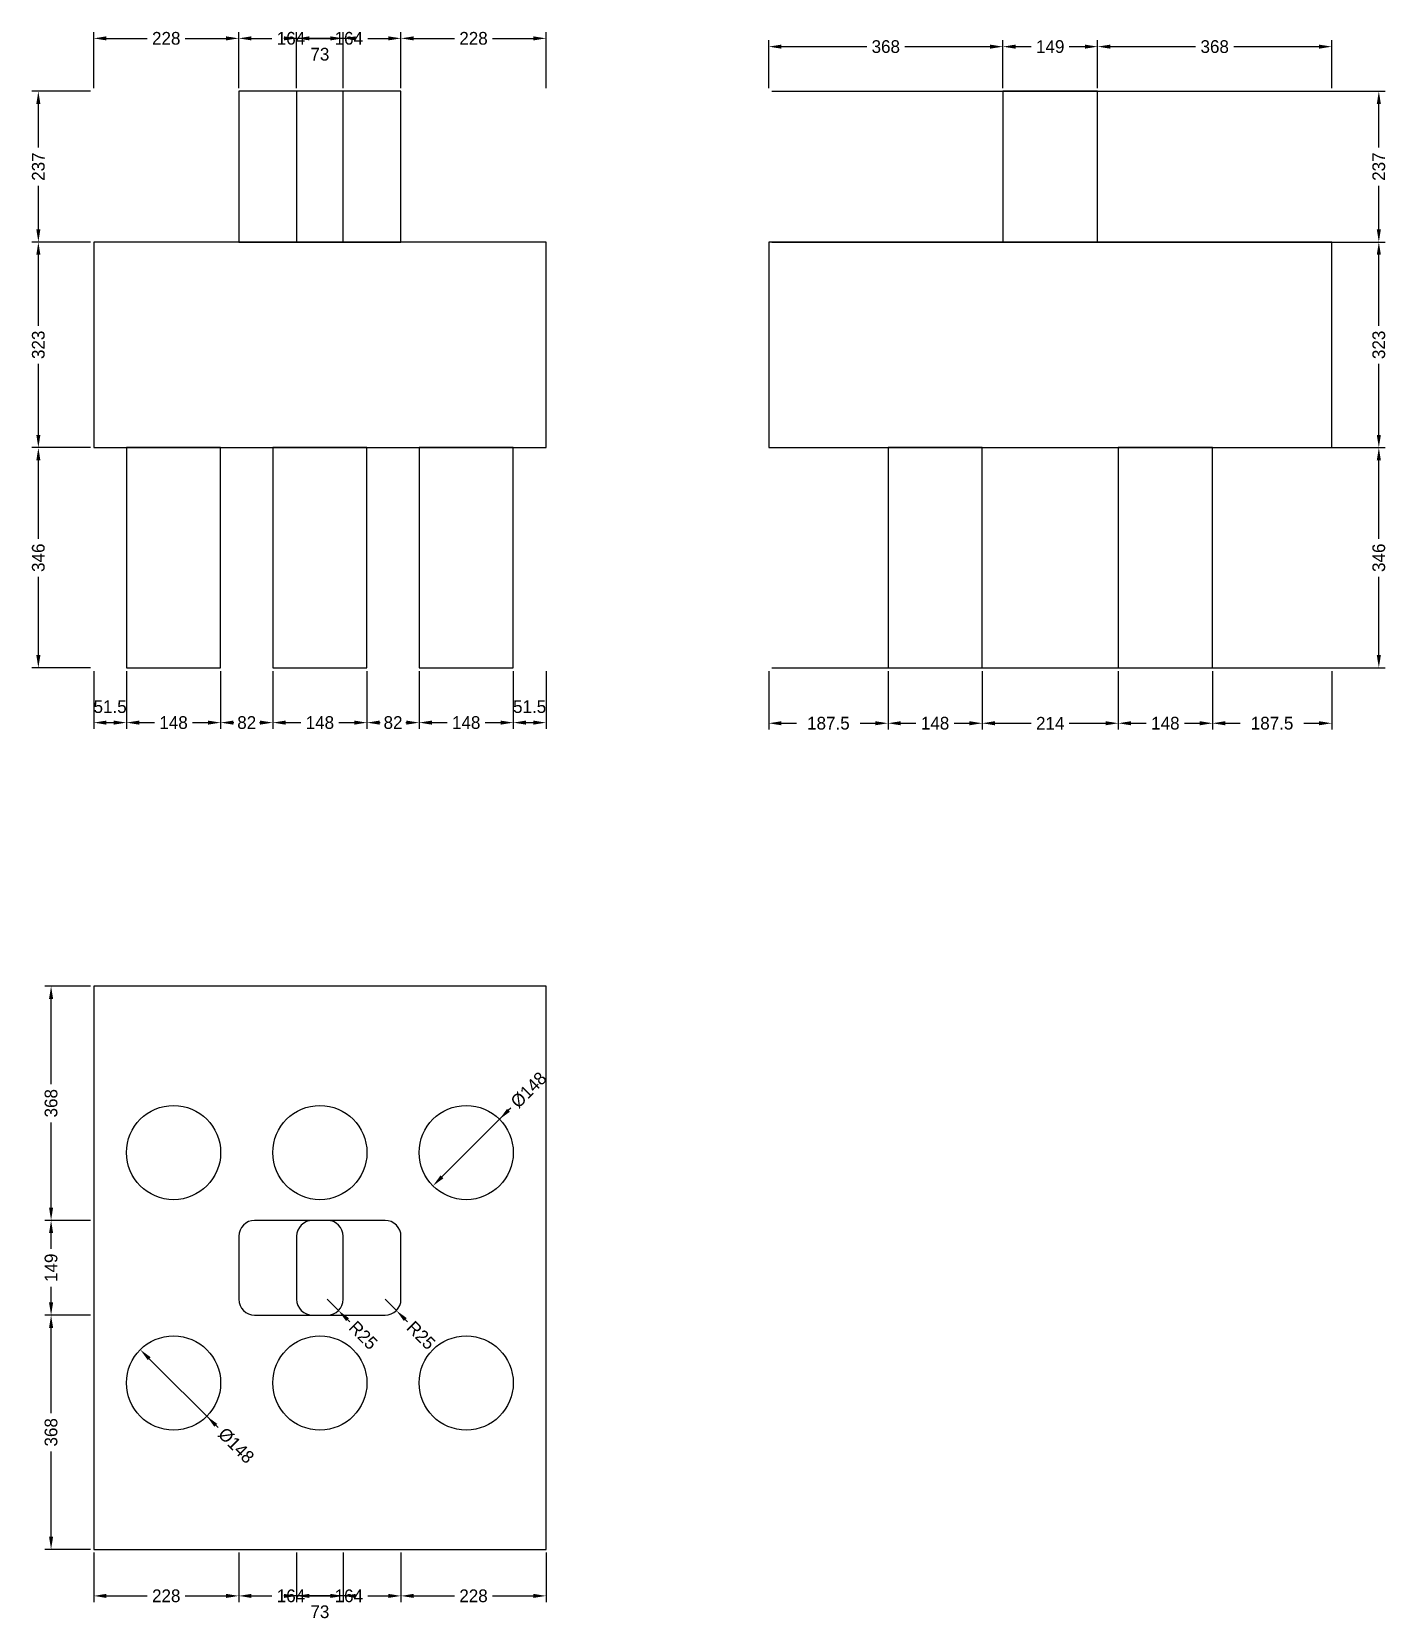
# Model space of a CAD drawing. Header units: metres. Extents: x -97 to 2030, y -108 to 2384.
import ezdxf

# ---------------------------------------------------------------- set-up
doc = ezdxf.new("R2010")
doc.units = ezdxf.units.M
for name, color, linetype in [('chengtai', 7, 'Continuous'), ('dunzhu', 7, 'Continuous'), ('zhuangji', 7, 'Continuous')]:
    doc.layers.add(name, color=color, linetype=linetype)

# ---------------------------------------------------------------- blocks, each defined once
blk = doc.blocks.new('_CLOSEDFILLED')
at = {"color": 0, "linetype": 'BYBLOCK'}
blk.add_solid([(-1, 0.16), (0, 0), (-1, -0.16)], dxfattribs=at)

msp = doc.modelspace()

# ---------------------------------------------------------------- linework, layer by layer
at = {"color": 7}
for p, q in [((0, 2296), (0, 2384)), ((20, 2374), (84, 2374)), ((144, 2374), (208, 2374)), ((228, 2296), (228, 2384)), ((228, 2296), (228, 2384)), ((248, 2374), (280, 2374)), ((412, 2374), (299, 2374)), ((319, 2296), (319, 2384)), ((319, 2296), (319, 2384)), ((339, 2374), (371, 2374)), ((340, 2374), (372, 2374)), ((392, 2296), (392, 2384)), ((392, 2296), (392, 2384)), ((431, 2374), (463, 2374)), ((483, 2296), (483, 2384)), ((483, 2296), (483, 2384)), ((503, 2374), (567, 2374)), ((627, 2374), (691, 2374)), ((711, 2296), (711, 2384)), ((1061, 2296), (1061, 2371)), ((1429, 2296), (1429, 2371)), ((1429, 2296), (1429, 2371)), ((1578, 2296), (1578, 2371)), ((1578, 2296), (1578, 2371)), ((1946, 2296), (1946, 2371)), ((1081, 2361), (1215, 2361)), ((1275, 2361), (1409, 2361)), ((1449, 2361), (1473.5, 2361)), ((1533.5, 2361), (1558, 2361)), ((1598, 2361), (1732, 2361)), ((1792, 2361), (1926, 2361)), ((-5, 2291), (-97, 2291)), ((-87, 2202.5), (-87, 2271)), ((1066, 2291), (2030, 2291)), ((2020, 2202.5), (2020, 2271)), ((-87, 2074), (-87, 2142.5)), ((2020, 2074), (2020, 2142.5)), ((-5, 2054), (-97, 2054)), ((-5, 2054), (-97, 2054)), ((1066, 2054), (2030, 2054)), ((1066, 2054), (2030, 2054)), ((-87, 1922.5), (-87, 2034)), ((2020, 1922.5), (2020, 2034)), ((-87, 1751), (-87, 1862.5)), ((2020, 1751), (2020, 1862.5)), ((-5, 1731), (-97, 1731)), ((-5, 1731), (-97, 1731)), ((1066, 1731), (2030, 1731)), ((1066, 1731), (2030, 1731)), ((-87, 1588), (-87, 1711)), ((2020, 1588), (2020, 1711)), ((-87, 1405), (-87, 1528)), ((2020, 1405), (2020, 1528)), ((-5, 1385), (-97, 1385)), ((0, 1380), (0, 1289)), ((51.5, 1380), (51.5, 1289)), ((51.5, 1380), (51.5, 1289)), ((199.5, 1380), (199.5, 1289)), ((199.5, 1380), (199.5, 1289)), ((281.5, 1380), (281.5, 1289)), ((281.5, 1380), (281.5, 1289)), ((429.5, 1380), (429.5, 1289)), ((429.5, 1380), (429.5, 1289)), ((511.5, 1380), (511.5, 1289)), ((511.5, 1380), (511.5, 1289)), ((659.5, 1380), (659.5, 1289)), ((659.5, 1380), (659.5, 1289)), ((711, 1380), (711, 1289)), ((1061, 1380), (1061, 1288)), ((1066, 1385), (2030, 1385)), ((1248.5, 1380), (1248.5, 1288)), ((1248.5, 1380), (1248.5, 1288)), ((1396.5, 1380), (1396.5, 1288)), ((1396.5, 1380), (1396.5, 1288)), ((1610.5, 1380), (1610.5, 1288)), ((1610.5, 1380), (1610.5, 1288)), ((1758.5, 1380), (1758.5, 1288)), ((1758.5, 1380), (1758.5, 1288)), ((1946, 1380), (1946, 1288)), ((20, 1299), (31.5, 1299)), ((71.5, 1299), (95.5, 1299)), ((155.5, 1299), (179.5, 1299)), ((219.5, 1299), (220.5, 1299)), ((260.5, 1299), (261.5, 1299)), ((301.5, 1299), (325.5, 1299)), ((385.5, 1299), (409.5, 1299)), ((449.5, 1299), (450.5, 1299)), ((490.5, 1299), (491.5, 1299)), ((531.5, 1299), (555.5, 1299)), ((615.5, 1299), (639.5, 1299)), ((679.5, 1299), (691, 1299)), ((1081, 1298), (1104.8, 1298)), ((1204.8, 1298), (1228.5, 1298)), ((1268.5, 1298), (1292.5, 1298)), ((1352.5, 1298), (1376.5, 1298)), ((1416.5, 1298), (1473.5, 1298)), ((1533.5, 1298), (1590.5, 1298)), ((1630.5, 1298), (1654.5, 1298)), ((1714.5, 1298), (1738.5, 1298)), ((1778.5, 1298), (1802.2, 1298)), ((1902.2, 1298), (1926, 1298)), ((-5, 885), (-77, 885)), ((-67, 731), (-67, 865)), ((652, 690), (547.3, 585.3)), ((655.5, 693.5), (652, 690)), ((-67, 537), (-67, 671)), ((-5, 517), (-77, 517)), ((-5, 517), (-77, 517)), ((-67, 472.5), (-67, 497)), ((-67, 388), (-67, 412.5)), ((367, 393), (384.7, 375.3)), ((458, 393), (475.7, 375.3)), ((-5, 368), (-77, 368)), ((-5, 368), (-77, 368)), ((402.4, 357.6), (398.8, 361.2)), ((493.4, 357.6), (489.8, 361.2)), ((-67, 214), (-67, 348)), ((192, 195), (87.3, 299.7)), ((195.5, 191.5), (192, 195)), ((-67, 20), (-67, 154)), ((-5, 0), (-77, 0)), ((0, -5), (0, -83)), ((228, -5), (228, -83)), ((228, -5), (228, -83)), ((319, -5), (319, -83)), ((319, -5), (319, -83)), ((392, -5), (392, -83)), ((392, -5), (392, -83)), ((483, -5), (483, -83)), ((483, -5), (483, -83)), ((711, -5), (711, -83)), ((20, -73), (84, -73)), ((144, -73), (208, -73)), ((248, -73), (280, -73)), ((412, -73), (299, -73)), ((339, -73), (371, -73)), ((340, -73), (372, -73)), ((431, -73), (463, -73)), ((503, -73), (567, -73)), ((627, -73), (691, -73))]:
    msp.add_line(p, q, dxfattribs=at)
at = {"layer": 'chengtai'}
for points in [[(0, 1731), (711, 1731), (711, 2054), (0, 2054), (0, 1731)], [(1061, 1731), (1946, 1731), (1946, 2054), (1061, 2054), (1061, 1731)], [(0, 0), (711, 0), (711, 885), (0, 885), (0, 0)]]:
    msp.add_lwpolyline(points, dxfattribs=at)
at = {"layer": 'Defpoints', "color": 7}
for p in [(0, 2374), (228, 2374), (319, 2374), (392, 2374), (483, 2374), (1061, 2361), (1429, 2361), (1578, 2361), (0, 2291), (0, 2291), (228, 2291), (228, 2291), (319, 2291), (319, 2291), (392, 2291), (392, 2291), (483, 2291), (483, 2291), (711, 2291), (1061, 2291), (1061, 2291), (1429, 2291), (1429, 2291), (1578, 2291), (1578, 2291), (1946, 2291), (-87, 2054), (0, 2054), (0, 2054), (1061, 2054), (1061, 2054), (2020, 2054), (-87, 1731), (0, 1731), (0, 1731), (1061, 1731), (1061, 1731), (2020, 1731), (-87, 1385), (0, 1385), (0, 1385), (51.5, 1385), (51.5, 1385), (199.5, 1385), (199.5, 1385), (281.5, 1385), (281.5, 1385), (429.5, 1385), (429.5, 1385), (511.5, 1385), (511.5, 1385), (659.5, 1385), (659.5, 1385), (711, 1385), (1061, 1385), (1061, 1385), (1248.5, 1385), (1248.5, 1385), (1396.5, 1385), (1396.5, 1385), (1610.5, 1385), (1610.5, 1385), (1758.5, 1385), (1758.5, 1385), (1946, 1385), (2020, 1385), (0, 1299), (51.5, 1299), (199.5, 1299), (281.5, 1299), (429.5, 1299), (511.5, 1299), (659.5, 1299), (1061, 1298), (1248.5, 1298), (1396.5, 1298), (1610.5, 1298), (1758.5, 1298), (0, 885), (637.8, 675.8), (585.5, 623.5), (-67, 517), (0, 517), (0, 517), (367, 393), (384.7, 375.3), (458, 393), (475.7, 375.3), (-67, 368), (0, 368), (0, 368), (125.5, 261.5), (177.8, 209.2), (-67, 0), (0, 0), (0, 0), (228, 0), (228, 0), (319, 0), (319, 0), (392, 0), (392, 0), (483, 0), (483, 0), (711, 0), (0, -73), (228, -73), (319, -73), (392, -73), (483, -73)]:
    msp.add_point(p, dxfattribs=at)
at = {"layer": 'dunzhu'}
for p, q in [((367, 517), (253, 517)), ((458, 517), (344, 517)), ((228, 492), (228, 393)), ((319, 492), (319, 393)), ((392, 393), (392, 492)), ((483, 393), (483, 492)), ((253, 368), (367, 368)), ((344, 368), (458, 368))]:
    msp.add_line(p, q, dxfattribs=at)
for points in [[(228, 2054), (392, 2054), (392, 2291), (228, 2291), (228, 2054)], [(319, 2054), (483, 2054), (483, 2291), (319, 2291), (319, 2054)], [(1429, 2054), (1578, 2054), (1578, 2291), (1429, 2291), (1429, 2054)]]:
    msp.add_lwpolyline(points, dxfattribs=at)
for centre, start, end in [((253, 492), 90, 180), ((344, 492), 90, 180), ((367, 492), 0, 90), ((458, 492), 0, 90), ((253, 393), 180, 270), ((344, 393), 180, 270), ((367, 393), 270, 360), ((458, 393), 270, 360)]:
    msp.add_arc(centre, 25, start, end, dxfattribs=at)
at = {"layer": 'zhuangji'}
for points in [[(51.5, 1385), (199.5, 1385), (199.5, 1731), (51.5, 1731), (51.5, 1385)], [(281.5, 1385), (429.5, 1385), (429.5, 1731), (281.5, 1731), (281.5, 1385)], [(511.5, 1385), (659.5, 1385), (659.5, 1731), (511.5, 1731), (511.5, 1385)], [(1248.5, 1385), (1396.5, 1385), (1396.5, 1731), (1248.5, 1731), (1248.5, 1385)], [(1610.5, 1385), (1758.5, 1385), (1758.5, 1731), (1610.5, 1731), (1610.5, 1385)]]:
    msp.add_lwpolyline(points, dxfattribs=at)
for centre in [(125.5, 623.5), (355.5, 623.5), (585.5, 623.5), (125.5, 261.5), (355.5, 261.5), (585.5, 261.5)]:
    msp.add_circle(centre, 74, dxfattribs=at)

# ---------------------------------------------------------------- block references
at = {"color": 7, "xscale": 20, "yscale": 20}
for p, rotation in [((0, 2374), 180), ((228, 2374), 180), ((319, 2374), 180), ((392, 2374), 180), ((483, 2374), 180), ((1061, 2361), 180), ((1429, 2361), 180), ((1578, 2361), 180), ((-87, 2291), 90), ((2020, 2291), 90), ((-87, 2054), 270), ((2020, 2054), 270), ((-87, 2054), 90), ((2020, 2054), 90), ((-87, 1731), 270), ((2020, 1731), 270), ((-87, 1731), 90), ((2020, 1731), 90), ((-87, 1385), 270), ((2020, 1385), 270), ((0, 1299), 180), ((51.5, 1299), 180), ((199.5, 1299), 180), ((281.5, 1299), 180), ((429.5, 1299), 180), ((511.5, 1299), 180), ((659.5, 1299), 180), ((1061, 1298), 180), ((1248.5, 1298), 180), ((1396.5, 1298), 180), ((1610.5, 1298), 180), ((1758.5, 1298), 180), ((-67, 885), 90), ((637.8, 675.8), 225), ((533.2, 571.2), 225), ((-67, 517), 270), ((-67, 517), 90), ((-67, 368), 270), ((384.7, 375.3), 134.99999999999991), ((475.7, 375.3), 134.99999999999991), ((-67, 368), 90), ((73.2, 313.8), 135), ((177.8, 209.2), 135), ((-67, 0), 270), ((0, -73), 180), ((228, -73), 180), ((319, -73), 180), ((392, -73), 180), ((483, -73), 180)]:
    msp.add_blockref('_CLOSEDFILLED', p, dxfattribs=dict(at, rotation=rotation))
for p in [(228, 2374), (319, 2374), (392, 2374), (483, 2374), (711, 2374), (1429, 2361), (1578, 2361), (1946, 2361), (51.5, 1299), (199.5, 1299), (281.5, 1299), (429.5, 1299), (511.5, 1299), (659.5, 1299), (711, 1299), (1248.5, 1298), (1396.5, 1298), (1610.5, 1298), (1758.5, 1298), (1946, 1298), (228, -73), (319, -73), (392, -73), (483, -73), (711, -73)]:
    msp.add_blockref('_CLOSEDFILLED', p, dxfattribs=at)

# ---------------------------------------------------------------- texts
at = {"color": 7, "char_height": 20, "attachment_point": 5}
for s, insert in [('228', (114, 2374)), ('164', (310, 2374)), ('164', (401, 2374)), ('228', (597, 2374)), ('368', (1245, 2361)), ('149', (1503.5, 2361)), ('368', (1762, 2361)), ('73', (355.5, 2349)), ('51.5', (25.8, 1324)), ('51.5', (685.2, 1324)), ('148', (125.5, 1299)), ('82', (240.5, 1299)), ('148', (355.5, 1299)), ('82', (470.5, 1299)), ('148', (585.5, 1299)), ('187.5', (1154.8, 1298)), ('148', (1322.5, 1298)), ('214', (1503.5, 1298)), ('148', (1684.5, 1298)), ('187.5', (1852.2, 1298)), ('228', (114, -73)), ('164', (310, -73)), ('164', (401, -73)), ('228', (597, -73)), ('73', (355.5, -98))]:
    msp.add_mtext(s, dxfattribs=dict(at, insert=insert))
for s, insert, rotation in [('237', (-87, 2172.5), 90), ('237', (2020, 2172.5), 90), ('323', (-87, 1892.5), 90), ('323', (2020, 1892.5), 90), ('346', (-87, 1558), 90), ('346', (2020, 1558), 90), ('%%c148', (683.8, 721.8), 45), ('368', (-67, 701), 90), ('149', (-67, 442.5), 90), ('R25', (423.6, 336.4), 315), ('R25', (514.6, 336.4), 315), ('368', (-67, 184), 90), ('%%c148', (223.8, 163.2), 315)]:
    msp.add_mtext(s, dxfattribs=dict(at, insert=insert, rotation=rotation))

doc.saveas('drawing.dxf')
